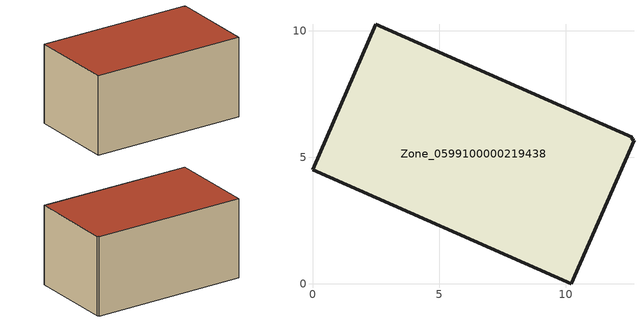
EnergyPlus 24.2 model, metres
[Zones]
Zone_0599100000219438
 floor ground (C_G): 12.64,5.78 12.6,5.71 12.7,5.66 10.21,0 0,4.51 2.5,10.26 z0
 wall outside (C_F): 12.64,5.78 2.5,10.26 0,4.51 10.21,0 12.7,5.66 12.6,5.71 12.64,5.78 z0:5.7
 roof outside (C_R): 12.6,5.71 12.64,5.78 2.5,10.26 0,4.51 10.21,0 12.7,5.66 z5.7
[BUILDING]
Pand.0599100000219438: North Axis=0; Terrain=City; Loads Convergence Tolerance Value=0.04; Temperature Convergence Tolerance Value=0.4; Solar Distribution=FullExterior; Maximum Number of Warmup Days=25; Minimum Number of Warmup Days=1
[Site:Location]
Rotterdam.The.Hague.AP_ZH_NLD Design_Conditions: Latitude=51.96; Longitude=4.45; Time Zone=1; Elevation=-4.5
[SITE:GROUNDTEMPERATURE:BUILDINGSURFACE]
18, 18, 18, 18, 18, 18, 18, 18, 18, 18, 18, 18
[MATERIAL] Thermal Absorptance=0.9; Solar Absorptance=0.7; Visible Absorptance=0.7
Name | Roughness | Thickness | Conductivity | Density | Specific Heat
G.TI.1946-1964 | MediumSmooth | 0.15 | 1 | 540 | 1210
F.TI.1946-1964 | Rough | 0.3 | 0.857143 | 1920 | 840
R.TI.1946-1964 | MediumRough | 0.2 | 0.277778 | 1500 | 1000
[CONSTRUCTION]
C_G: G.TI.1946-1964
C_F: F.TI.1946-1964
C_R: R.TI.1946-1964
[ZONE]
Zone_0599100000219438: Type=1; Multiplier=1; Ceiling Height=Autocalculate; Volume=Autocalculate; Floor Area=autocalculate; Part of Total Floor Area=Yes
[ZONEINFILTRATION:DESIGNFLOWRATE]
Infil_Zone_0599100000219438: Zone or ZoneList or Space or SpaceList=Zone_0599100000219438; Schedule=AlwaysOn; Design Flow Rate Calculation Method=Flow/Area; Flow Rate per Floor Area=0.003; Constant Term Coefficient=1; Temperature Term Coefficient=0; Velocity Term Coefficient=0; Velocity Squared Term Coefficient=0
[HVACTEMPLATE:ZONE:IDEALLOADSAIRSYSTEM]
Zone_0599100000219438: Maximum Heating Supply Air Temperature=50; Minimum Cooling Supply Air Temperature=13; Maximum Heating Supply Air Humidity Ratio=0.0156; Minimum Cooling Supply Air Humidity Ratio=0.0077; Heating Limit=NoLimit; Cooling Limit=NoLimit; Dehumidification Control Type=ConstantSensibleHeatRatio; Cooling Sensible Heat Ratio=0.7; Dehumidification Setpoint=60; Humidification Control Type=None; Humidification Setpoint=30; Outdoor Air Method=None; Outdoor Air Flow Rate per Person=0.00944; Outdoor Air Flow Rate per Zone Floor Area=0; Outdoor Air Flow Rate per Zone=0; Demand Controlled Ventilation Type=None; Outdoor Air Economizer Type=NoEconomizer; Heat Recovery Type=None; Sensible Heat Recovery Effectiveness=0.7; Latent Heat Recovery Effectiveness=0.65
[ZONECONTROL:THERMOSTAT]
ThermostatControl_Zone_0599100000219438: Zone or ZoneList=Zone_0599100000219438; Control Type Schedule=DualSetpointControlType; Control 1=Thermostat_Zone_0599100000219438; Temperature Difference Between Cutout And Setpoint=0
[THERMOSTATSETPOINT:DUALSETPOINT]
Thermostat_Zone_0599100000219438: Heating Setpoint Temperature Schedule=HeatingSetpoint_Zone_0599100000219438; Cooling Setpoint Temperature Schedule=CoolingSetpoint_Zone_0599100000219438
[SCHEDULE:COMPACT]
HeatingSetpoint_Zone_0599100000219438: Through: 12/31, For: AllDays, Until: 24:00, 21
CoolingSetpoint_Zone_0599100000219438: Through: 12/31, For: AllDays, Until: 24:00, 24
DualSetpointControlType: Through: 12/31, For: AllDays, Until: 24:00, 4
AlwaysOn: Through: 12/31, For: AllDays, Until: 24:00, 1
